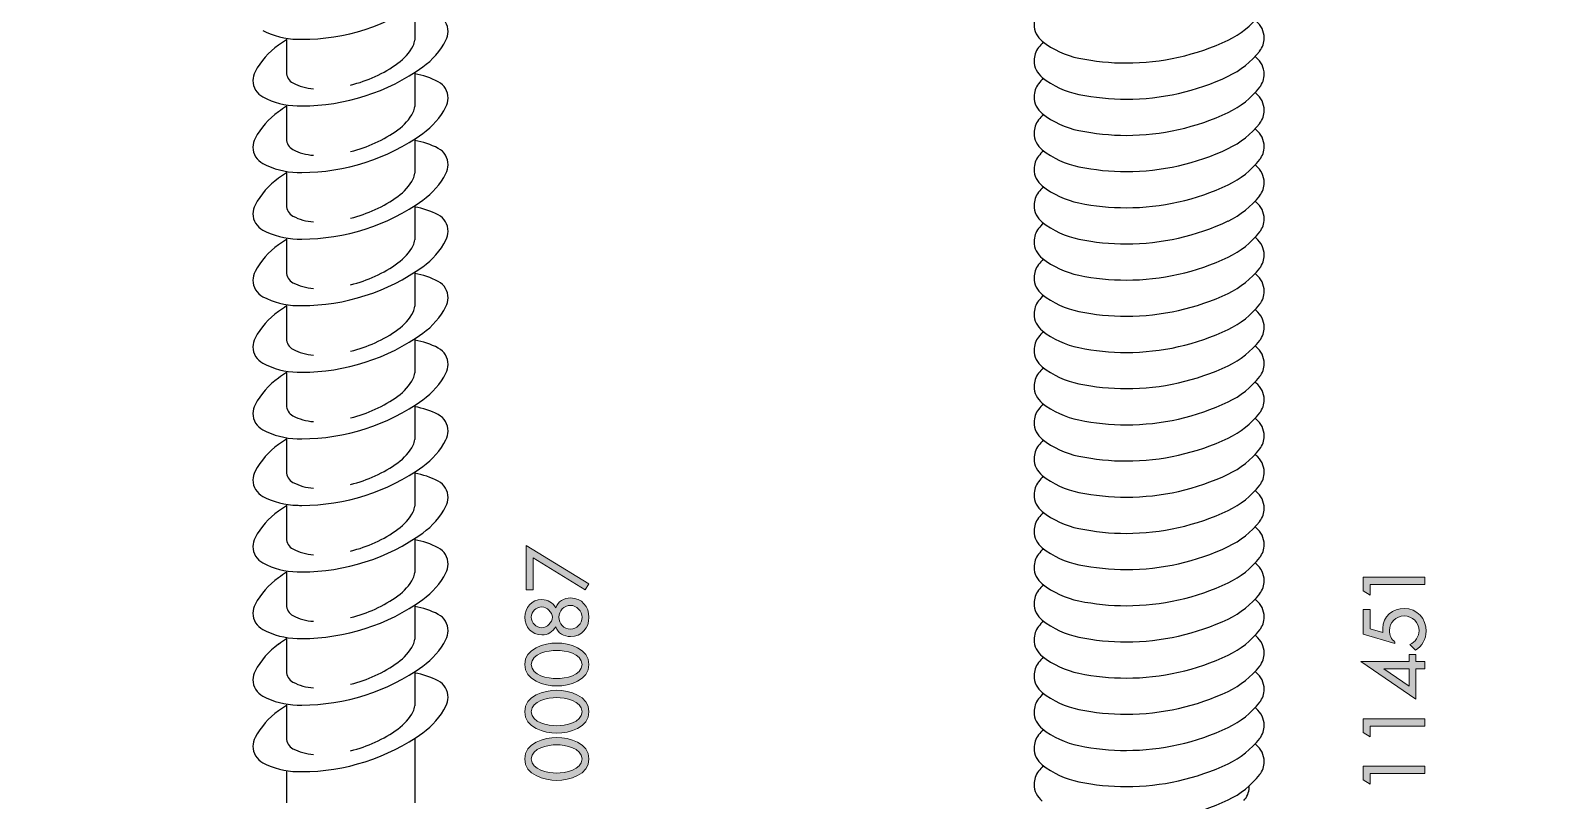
# Model space of a CAD drawing. Header units: inches. Extents: x 35 to 560, y 561 to 1057.
# Drawn here: x 230.48 to 235.73, y 578.82 to 581.48 of the extents above; entities that cross this region are included whole.
import ezdxf

# ---------------------------------------------------------------- set-up
doc = ezdxf.new("R2010")
doc.units = ezdxf.units.IN
doc.header["$MEASUREMENT"] = 0
doc.layers.add('Livello 1', color=7, linetype='Continuous')

msp = doc.modelspace()

# ---------------------------------------------------------------- hatches: boundary and pattern name
at = {"layer": 'Livello 1', "true_color": 0xffffff}
h = msp.add_hatch(color=7, dxfattribs=at)
h.dxf.hatch_style = 2
h.paths.add_polyline_path([(232.2184, 579.5446), (232.1942, 579.5446), (232.1942, 579.6979), (232.4115, 579.5652), (232.3988, 579.5446), (232.2184, 579.6548)])
at = {"layer": 'Livello 1', "true_color": 0x070714}
h = msp.add_hatch(color=178, dxfattribs=at)
h.dxf.hatch_style = 2
h.paths.add_polyline_path([(235.1117, 579.5259), (235.0875, 579.5406), (235.0875, 579.5882), (235.3001, 579.5882), (235.3001, 579.5628), (235.1117, 579.5628)])
at = {"layer": 'Livello 1', "true_color": 0xffffff}
h = msp.add_hatch(color=7, dxfattribs=at)
h.dxf.hatch_style = 2
edge = h.paths.add_edge_path()
edge.add_spline(control_points=[(232.2966, 579.4168), (232.2867, 579.3993), (232.2698, 579.3888), (232.2489, 579.3888), (232.2142, 579.3888), (232.1896, 579.4159), (232.1896, 579.4498), (232.1896, 579.4837), (232.2142, 579.5108), (232.2489, 579.5108), (232.2698, 579.5108), (232.2867, 579.5003), (232.2966, 579.4828), (232.3042, 579.5049), (232.3248, 579.5165), (232.3476, 579.5165), (232.3872, 579.5165), (232.4115, 579.4859), (232.4115, 579.4498), (232.4115, 579.4137), (232.3872, 579.3832), (232.3476, 579.3832), (232.3248, 579.3832), (232.3042, 579.3948), (232.2966, 579.4168)], knot_values=[0, 0, 0, 0, 0.035278, 0.035278, 0.035278, 0.070556, 0.070556, 0.070556, 0.105833, 0.105833, 0.105833, 0.141111, 0.141111, 0.141111, 0.176389, 0.176389, 0.176389, 0.211667, 0.211667, 0.211667, 0.246944, 0.246944, 0.246944, 0.282222, 0.282222, 0.282222, 0.282222], degree=3, periodic=0)
edge.add_line((232.2966, 579.4168), (232.2966, 579.4168))
edge = h.paths.add_edge_path()
edge.add_spline(control_points=[(232.2489, 579.4137), (232.2659, 579.4137), (232.285, 579.4321), (232.285, 579.4498), (232.285, 579.4676), (232.2659, 579.4859), (232.2489, 579.4859), (232.2286, 579.4859), (232.2122, 579.469), (232.2122, 579.4498), (232.2122, 579.4307), (232.2286, 579.4137), (232.2489, 579.4137)], knot_values=[0, 0, 0, 0, 0.035278, 0.035278, 0.035278, 0.070556, 0.070556, 0.070556, 0.105833, 0.105833, 0.105833, 0.141111, 0.141111, 0.141111, 0.141111], degree=3, periodic=0)
edge.add_line((232.2489, 579.4137), (232.2489, 579.4137))
edge = h.paths.add_edge_path()
edge.add_spline(control_points=[(232.3476, 579.4086), (232.3691, 579.4086), (232.3877, 579.4289), (232.3877, 579.4498), (232.3877, 579.4707), (232.3691, 579.491), (232.3476, 579.491), (232.3251, 579.491), (232.3076, 579.4712), (232.3076, 579.4498), (232.3076, 579.4284), (232.3251, 579.4086), (232.3476, 579.4086)], knot_values=[0, 0, 0, 0, 0.035278, 0.035278, 0.035278, 0.070556, 0.070556, 0.070556, 0.105833, 0.105833, 0.105833, 0.141111, 0.141111, 0.141111, 0.141111], degree=3, periodic=0)
edge.add_line((232.3476, 579.4086), (232.3476, 579.4086))
at = {"layer": 'Livello 1', "true_color": 0x070714}
h = msp.add_hatch(color=178, dxfattribs=at)
h.dxf.hatch_style = 2
edge = h.paths.add_edge_path()
edge.add_spline(control_points=[(235.1117, 579.4101), (235.1117, 579.4101), (235.1554, 579.3969), (235.1554, 579.3969), (235.1554, 579.3969), (235.1546, 579.4118), (235.1546, 579.4118), (235.1546, 579.453), (235.1899, 579.4801), (235.229, 579.4801), (235.274, 579.4801), (235.3047, 579.4451), (235.3047, 579.4014), (235.3047, 579.3752), (235.2908, 579.349), (235.2674, 579.3365), (235.2674, 579.3365), (235.2488, 579.3562), (235.2488, 579.3562), (235.2668, 579.3627), (235.2804, 579.3844), (235.2804, 579.4033), (235.2804, 579.4321), (235.2567, 579.4547), (235.2282, 579.4547), (235.2008, 579.4547), (235.1777, 579.4313), (235.1777, 579.4039), (235.1777, 579.3889), (235.1848, 579.3735), (235.1966, 579.3642), (235.1966, 579.3642), (235.1966, 579.3591), (235.1966, 579.3591), (235.1966, 579.3591), (235.0875, 579.3918), (235.0875, 579.3918), (235.0875, 579.3918), (235.0875, 579.477), (235.0875, 579.477), (235.0875, 579.477), (235.1117, 579.477), (235.1117, 579.477), (235.1117, 579.477), (235.1117, 579.4101), (235.1117, 579.4101)], knot_values=[0, 0, 0, 0, 1, 1, 1, 2, 2, 2, 3, 3, 3, 4, 4, 4, 5, 5, 5, 6, 6, 6, 7, 7, 7, 8, 8, 8, 9, 9, 9, 10, 10, 10, 11, 11, 11, 12, 12, 12, 13, 13, 13, 14, 14, 14, 15, 15, 15, 15], degree=3, periodic=0)
at = {"layer": 'Livello 1', "true_color": 0xffffff}
h = msp.add_hatch(color=7, dxfattribs=at)
h.dxf.hatch_style = 2
edge = h.paths.add_edge_path()
edge.add_spline(control_points=[(232.3005, 579.2124), (232.2568, 579.2124), (232.1896, 579.2316), (232.1896, 579.2867), (232.1896, 579.3417), (232.2568, 579.3609), (232.3005, 579.3609), (232.344, 579.3609), (232.4114, 579.3414), (232.4114, 579.2867), (232.4114, 579.2319), (232.344, 579.2124), (232.3005, 579.2124)], knot_values=[0, 0, 0, 0, 0.035278, 0.035278, 0.035278, 0.070556, 0.070556, 0.070556, 0.105833, 0.105833, 0.105833, 0.141111, 0.141111, 0.141111, 0.141111], degree=3, periodic=0)
edge.add_line((232.3005, 579.2124), (232.3005, 579.2124))
edge = h.paths.add_edge_path()
edge.add_spline(control_points=[(232.3003, 579.2379), (232.3296, 579.2379), (232.3877, 579.2486), (232.3877, 579.2867), (232.3877, 579.3248), (232.3296, 579.3355), (232.3003, 579.3355), (232.2709, 579.3355), (232.2122, 579.3248), (232.2122, 579.2867), (232.2122, 579.2486), (232.2709, 579.2379), (232.3003, 579.2379)], knot_values=[0, 0, 0, 0, 0.035278, 0.035278, 0.035278, 0.070556, 0.070556, 0.070556, 0.105833, 0.105833, 0.105833, 0.141111, 0.141111, 0.141111, 0.141111], degree=3, periodic=0)
edge.add_line((232.3003, 579.2379), (232.3003, 579.2379))
at = {"layer": 'Livello 1', "true_color": 0x070714}
h = msp.add_hatch(color=178, dxfattribs=at)
h.dxf.hatch_style = 2
h.paths.add_polyline_path([(235.246, 579.3215), (235.2692, 579.3215), (235.2692, 579.2972), (235.3001, 579.2972), (235.3001, 579.2718), (235.2692, 579.2718), (235.2692, 579.1669), (235.0784, 579.2972), (235.246, 579.2972)])
h.paths.add_polyline_path([(235.1582, 579.2718), (235.1582, 579.2712), (235.246, 579.2114), (235.246, 579.2718)])
at = {"layer": 'Livello 1', "true_color": 0xffffff}
h = msp.add_hatch(color=7, dxfattribs=at)
h.dxf.hatch_style = 2
edge = h.paths.add_edge_path()
edge.add_spline(control_points=[(232.3005, 579.0493), (232.2568, 579.0493), (232.1896, 579.0685), (232.1896, 579.1235), (232.1896, 579.1786), (232.2568, 579.1978), (232.3005, 579.1978), (232.344, 579.1978), (232.4114, 579.1783), (232.4114, 579.1235), (232.4114, 579.0688), (232.344, 579.0493), (232.3005, 579.0493)], knot_values=[0, 0, 0, 0, 0.035278, 0.035278, 0.035278, 0.070556, 0.070556, 0.070556, 0.105833, 0.105833, 0.105833, 0.141111, 0.141111, 0.141111, 0.141111], degree=3, periodic=0)
edge.add_line((232.3005, 579.0493), (232.3005, 579.0493))
edge = h.paths.add_edge_path()
edge.add_spline(control_points=[(232.3003, 579.0748), (232.3296, 579.0748), (232.3877, 579.0855), (232.3877, 579.1235), (232.3877, 579.1616), (232.3296, 579.1724), (232.3003, 579.1724), (232.2709, 579.1724), (232.2122, 579.1616), (232.2122, 579.1235), (232.2122, 579.0855), (232.2709, 579.0748), (232.3003, 579.0748)], knot_values=[0, 0, 0, 0, 0.035278, 0.035278, 0.035278, 0.070556, 0.070556, 0.070556, 0.105833, 0.105833, 0.105833, 0.141111, 0.141111, 0.141111, 0.141111], degree=3, periodic=0)
edge.add_line((232.3003, 579.0748), (232.3003, 579.0748))
at = {"layer": 'Livello 1', "true_color": 0x070714}
h = msp.add_hatch(color=178, dxfattribs=at)
h.dxf.hatch_style = 2
h.paths.add_polyline_path([(235.1117, 579.0365), (235.0875, 579.0512), (235.0875, 579.0989), (235.3001, 579.0989), (235.3001, 579.0734), (235.1117, 579.0734)])
at = {"layer": 'Livello 1', "true_color": 0xffffff}
h = msp.add_hatch(color=7, dxfattribs=at)
h.dxf.hatch_style = 2
edge = h.paths.add_edge_path()
edge.add_spline(control_points=[(232.3005, 578.8862), (232.2568, 578.8862), (232.1896, 578.9054), (232.1896, 578.9604), (232.1896, 579.0155), (232.2568, 579.0347), (232.3005, 579.0347), (232.344, 579.0347), (232.4114, 579.0153), (232.4114, 578.9604), (232.4114, 578.9057), (232.344, 578.8862), (232.3005, 578.8862)], knot_values=[0, 0, 0, 0, 0.035278, 0.035278, 0.035278, 0.070556, 0.070556, 0.070556, 0.105833, 0.105833, 0.105833, 0.141111, 0.141111, 0.141111, 0.141111], degree=3, periodic=0)
edge.add_line((232.3005, 578.8862), (232.3005, 578.8862))
edge = h.paths.add_edge_path()
edge.add_spline(control_points=[(232.3003, 578.9116), (232.3296, 578.9116), (232.3877, 578.9224), (232.3877, 578.9604), (232.3877, 578.9986), (232.3296, 579.0093), (232.3003, 579.0093), (232.2709, 579.0093), (232.2122, 578.9986), (232.2122, 578.9604), (232.2122, 578.9224), (232.2709, 578.9116), (232.3003, 578.9116)], knot_values=[0, 0, 0, 0, 0.035278, 0.035278, 0.035278, 0.070556, 0.070556, 0.070556, 0.105833, 0.105833, 0.105833, 0.141111, 0.141111, 0.141111, 0.141111], degree=3, periodic=0)
edge.add_line((232.3003, 578.9116), (232.3003, 578.9116))
at = {"layer": 'Livello 1', "true_color": 0x070714}
h = msp.add_hatch(color=178, dxfattribs=at)
h.dxf.hatch_style = 2
h.paths.add_polyline_path([(235.1117, 578.8734), (235.0875, 578.8881), (235.0875, 578.9358), (235.3001, 578.9358), (235.3001, 578.9103), (235.1117, 578.9103)])

# ---------------------------------------------------------------- linework, layer by layer
at = {"layer": 'Livello 1', "color": 7, "lineweight": 25, "true_color": 0xffffff}
for points in [[(231.8093, 581.562), (231.8093, 581.4441)], [(231.3661, 581.45), (231.3661, 581.3331)], [(231.8093, 581.3319), (231.8093, 581.2141)], [(231.3661, 581.2201), (231.3661, 581.1031)], [(231.8093, 581.102), (231.8093, 580.9841)], [(231.3661, 580.9901), (231.3661, 580.8731)], [(231.8093, 580.8719), (231.8093, 580.754)], [(231.3661, 580.7601), (231.3661, 580.6431)], [(231.8093, 580.6419), (231.8093, 580.5241)], [(231.3661, 580.5301), (231.3661, 580.4131)], [(231.8093, 580.4119), (231.8093, 580.2941)], [(231.3661, 580.3001), (231.3661, 580.1831)], [(231.8093, 580.182), (231.8093, 580.0641)], [(231.3661, 580.07), (231.3661, 579.9531)], [(231.8093, 579.952), (231.8093, 579.8341)], [(231.3661, 579.84), (231.3661, 579.7231)], [(231.8093, 579.722), (231.8093, 579.6041)], [(231.3661, 579.6101), (231.3661, 579.4931)], [(231.8093, 579.4919), (231.8093, 579.3741)], [(231.3661, 579.38), (231.3661, 579.2631)], [(231.8093, 579.2619), (231.8093, 579.1441)], [(231.3661, 579.1501), (231.3661, 579.0331)], [(231.8093, 579.0319), (231.8093, 578.8086)], [(231.3661, 578.92), (231.3661, 578.8086)]]:
    msp.add_lwpolyline(points, dxfattribs=at)
at = {"layer": 'Livello 1', "color": 178, "lineweight": 25, "true_color": 0x070714}
for points in [[(234.7169, 581.2591), (234.7132, 581.262)], [(234.7169, 581.1341), (234.7132, 581.137)], [(234.7169, 581.0091), (234.7132, 581.0121)], [(234.7169, 580.7591), (234.7132, 580.762)], [(234.7169, 580.6341), (234.7132, 580.637)], [(234.7169, 580.5091), (234.7132, 580.512)], [(234.7169, 580.3841), (234.7132, 580.387)], [(234.7169, 580.0091), (234.7132, 580.012)], [(234.7169, 579.8841), (234.7132, 579.887)], [(234.7169, 579.7592), (234.7132, 579.7621)], [(234.7169, 579.6341), (234.7132, 579.6371)], [(234.7169, 579.3842), (234.7132, 579.387)], [(234.7169, 579.2592), (234.7132, 579.262)], [(234.7169, 579.1342), (234.7132, 579.1371)], [(234.7169, 579.0091), (234.7132, 579.012)]]:
    msp.add_lwpolyline(points, dxfattribs=at)
at = {"layer": 'Livello 1', "lineweight": 0}
for points in [[(232.2184, 579.5446), (232.1942, 579.5446), (232.1942, 579.6979), (232.4115, 579.5652), (232.3988, 579.5446), (232.2184, 579.6548), (232.2184, 579.5446)], [(235.1117, 579.5259), (235.0875, 579.5406), (235.0875, 579.5882), (235.3001, 579.5882), (235.3001, 579.5628), (235.1117, 579.5628), (235.1117, 579.5259)], [(235.246, 579.3215), (235.2692, 579.3215), (235.2692, 579.2972), (235.3001, 579.2972), (235.3001, 579.2718), (235.2692, 579.2718), (235.2692, 579.1669), (235.0784, 579.2972), (235.246, 579.2972), (235.246, 579.3215)], [(235.1582, 579.2718), (235.1582, 579.2712), (235.246, 579.2114), (235.246, 579.2718), (235.1582, 579.2718)], [(235.1117, 579.0365), (235.0875, 579.0512), (235.0875, 579.0989), (235.3001, 579.0989), (235.3001, 579.0734), (235.1117, 579.0734), (235.1117, 579.0365)], [(235.1117, 578.8734), (235.0875, 578.8881), (235.0875, 578.9358), (235.3001, 578.9358), (235.3001, 578.9103), (235.1117, 578.9103), (235.1117, 578.8734)]]:
    msp.add_lwpolyline(points, dxfattribs=at)
at = {"layer": 'Livello 1', "lineweight": 35}
msp.add_open_spline([(239.2814, 576.304), (239.2814, 576.304), (239.5498, 576.4964), (239.5498, 576.4964), (239.5498, 576.4964), (239.2493, 576.7194), (239.2493, 576.7194), (239.2493, 576.7194), (239.5498, 576.9446), (239.5498, 576.9446), (239.5498, 576.9446), (239.5526, 578.9563), (239.5556, 581.2612), (239.557, 582.4762), (239.3944, 583.7162), (239.3956, 584.8424), (239.3958, 584.9835), (239.5602, 585.1784), (239.5603, 585.3137), (239.5618, 586.649), (239.5627, 587.7993), (239.5622, 588.0408), (239.5619, 588.2149), (239.3045, 588.2179), (239.3036, 588.268), (239.3007, 588.4168), (239.5498, 588.5118), (239.5498, 588.5118), (239.5498, 588.5118), (239.5498, 588.6085), (239.5498, 588.6085), (239.535, 588.6564), (238.984, 588.7678), (238.7875, 588.7028), (238.6766, 588.6662), (236.1231, 588.6432), (233.7996, 588.6302), (232.0053, 588.6201), (230.3482, 588.6159), (230.0592, 588.6159), (229.3957, 588.6159), (227.3059, 588.6376), (226.9128, 588.5726), (226.5195, 588.5077), (222.3349, 588.7091), (222.3349, 588.7091), (221.6941, 588.8114), (221.4454, 588.8001), (221.298, 588.8488), (221.298, 588.8488), (221.323, 588.5974), (221.323, 588.5974), (221.323, 588.5974), (221.5023, 588.3882), (221.5023, 588.3882), (221.5023, 588.3882), (221.323, 588.2067), (221.323, 588.2067), (221.323, 588.2067), (221.1801, 584.6351), (221.5226, 583.3157), (221.5786, 583.1), (221.3314, 582.8011), (221.3317, 582.5806), (221.3346, 579.7675), (221.3346, 576.9368), (221.323, 576.9722), (221.3214, 576.9769), (221.4397, 576.8642), (221.6174, 576.7557), (221.6729, 576.7219), (221.3661, 576.488), (221.364, 576.3684), (221.364, 576.3684), (221.6175, 576.1353), (222.2317, 576.2975), (222.2317, 576.2975), (224.6062, 576.3065), (224.6062, 576.3065), (224.6062, 576.3065), (225.2343, 576.4172), (225.2343, 576.4172), (225.2343, 576.4172), (232.5435, 576.3366), (232.5435, 576.3366), (232.5435, 576.3366), (238.8817, 576.3606), (238.8817, 576.3606), (238.8817, 576.3606), (238.9274, 576.0934), (239.2814, 576.304)], degree=3, knots=[0, 0, 0, 0, 1, 1, 1, 2, 2, 2, 3, 3, 3, 4, 4, 4, 5, 5, 5, 6, 6, 6, 7, 7, 7, 8, 8, 8, 9, 9, 9, 10, 10, 10, 11, 11, 11, 12, 12, 12, 13, 13, 13, 14, 14, 14, 15, 15, 15, 16, 16, 16, 17, 17, 17, 18, 18, 18, 19, 19, 19, 20, 20, 20, 21, 21, 21, 22, 22, 22, 23, 23, 23, 24, 24, 24, 25, 25, 25, 26, 26, 26, 27, 27, 27, 28, 28, 28, 29, 29, 29, 30, 30, 30, 30], dxfattribs=at)
at = {"layer": 'Livello 1', "color": 7, "lineweight": 25, "true_color": 0xffffff}
for points in [[(231.4031, 581.4467), (231.4083, 581.4465), (231.4135, 581.4465), (231.4188, 581.4465), (231.5688, 581.4465), (231.7151, 581.4935), (231.8371, 581.5809)], [(231.9175, 581.4431), (231.9224, 581.4524), (231.9249, 581.4627), (231.9249, 581.4731), (231.9249, 581.4969), (231.9117, 581.5187), (231.8907, 581.5299)], [(231.2579, 581.3342), (231.253, 581.3248), (231.2504, 581.3146), (231.2504, 581.3042), (231.2504, 581.2804), (231.2636, 581.2584), (231.2847, 581.2474)], [(231.4031, 581.2167), (231.4083, 581.2165), (231.4135, 581.2165), (231.4188, 581.2165), (231.5688, 581.2165), (231.7151, 581.2635), (231.8371, 581.3509)], [(231.9175, 581.2131), (231.9224, 581.2223), (231.9249, 581.2326), (231.9249, 581.2431), (231.9249, 581.2668), (231.9117, 581.2887), (231.8907, 581.2999)], [(231.2579, 581.1041), (231.253, 581.0949), (231.2504, 581.0846), (231.2504, 581.0741), (231.2504, 581.0503), (231.2636, 581.0284), (231.2847, 581.0173)], [(231.4031, 580.9867), (231.4083, 580.9866), (231.4135, 580.9865), (231.4188, 580.9865), (231.5688, 580.9865), (231.7151, 581.0335), (231.8371, 581.1209)], [(231.9175, 580.9831), (231.9224, 580.9924), (231.9249, 581.0026), (231.9249, 581.013), (231.9249, 581.0369), (231.9117, 581.0587), (231.8907, 581.0699)], [(231.2579, 580.8741), (231.253, 580.8649), (231.2504, 580.8546), (231.2504, 580.8441), (231.2504, 580.8204), (231.2636, 580.7984), (231.2847, 580.7873)], [(231.4031, 580.7566), (231.4083, 580.7565), (231.4135, 580.7565), (231.4188, 580.7565), (231.5688, 580.7565), (231.7151, 580.8035), (231.8371, 580.8909)], [(231.9175, 580.7531), (231.9224, 580.7624), (231.9249, 580.7727), (231.9249, 580.7831), (231.9249, 580.8069), (231.9117, 580.8287), (231.8907, 580.8398)], [(231.4031, 580.5266), (231.4083, 580.5265), (231.4135, 580.5265), (231.4188, 580.5265), (231.5688, 580.5265), (231.7151, 580.5735), (231.8371, 580.6609)], [(231.2579, 580.644), (231.253, 580.6349), (231.2504, 580.6246), (231.2504, 580.6141), (231.2504, 580.5904), (231.2636, 580.5684), (231.2847, 580.5573)], [(231.9175, 580.5231), (231.9224, 580.5323), (231.9249, 580.5426), (231.9249, 580.5531), (231.9249, 580.5768), (231.9117, 580.5987), (231.8907, 580.6099)], [(231.2579, 580.4141), (231.253, 580.4049), (231.2504, 580.3946), (231.2504, 580.3841), (231.2504, 580.3603), (231.2636, 580.3385), (231.2847, 580.3274)], [(231.4031, 580.2966), (231.4083, 580.2965), (231.4135, 580.2965), (231.4188, 580.2965), (231.5688, 580.2965), (231.7151, 580.3435), (231.8371, 580.4309)], [(231.9175, 580.2931), (231.9224, 580.3023), (231.9249, 580.3126), (231.9249, 580.323), (231.9249, 580.3469), (231.9117, 580.3688), (231.8907, 580.3798)], [(231.2579, 580.1841), (231.253, 580.1749), (231.2504, 580.1646), (231.2504, 580.1541), (231.2504, 580.1303), (231.2636, 580.1084), (231.2847, 580.0974)], [(231.4031, 580.0666), (231.4083, 580.0666), (231.4135, 580.0664), (231.4188, 580.0664), (231.5688, 580.0664), (231.7151, 580.1135), (231.8371, 580.2009)], [(231.9175, 580.0631), (231.9224, 580.0723), (231.9249, 580.0826), (231.9249, 580.0931), (231.9249, 580.1168), (231.9117, 580.1387), (231.8907, 580.1498)], [(231.4031, 579.8366), (231.4083, 579.8365), (231.4135, 579.8365), (231.4188, 579.8365), (231.5688, 579.8365), (231.7151, 579.8835), (231.8371, 579.9708)], [(231.2579, 579.9541), (231.253, 579.9449), (231.2504, 579.9345), (231.2504, 579.9241), (231.2504, 579.9003), (231.2636, 579.8784), (231.2847, 579.8673)], [(231.9175, 579.8331), (231.9224, 579.8423), (231.9249, 579.8526), (231.9249, 579.8631), (231.9249, 579.8869), (231.9117, 579.9087), (231.8907, 579.9199)], [(231.2579, 579.7241), (231.253, 579.7148), (231.2504, 579.7045), (231.2504, 579.6942), (231.2504, 579.6703), (231.2636, 579.6484), (231.2847, 579.6374)], [(231.4031, 579.6066), (231.4083, 579.6065), (231.4135, 579.6065), (231.4188, 579.6065), (231.5688, 579.6065), (231.7151, 579.6535), (231.8371, 579.7408)], [(231.9175, 579.6031), (231.9224, 579.6124), (231.9249, 579.6226), (231.9249, 579.633), (231.9249, 579.6568), (231.9117, 579.6787), (231.8907, 579.6899)], [(231.4031, 579.3767), (231.4083, 579.3766), (231.4135, 579.3764), (231.4188, 579.3764), (231.5688, 579.3764), (231.7151, 579.4235), (231.8371, 579.5109)], [(231.2579, 579.4942), (231.253, 579.4849), (231.2504, 579.4746), (231.2504, 579.4641), (231.2504, 579.4403), (231.2636, 579.4185), (231.2847, 579.4073)], [(231.9175, 579.3731), (231.9224, 579.3823), (231.9249, 579.3926), (231.9249, 579.4031), (231.9249, 579.4269), (231.9117, 579.4487), (231.8907, 579.4599)], [(231.2579, 579.2641), (231.253, 579.2549), (231.2504, 579.2446), (231.2504, 579.2342), (231.2504, 579.2103), (231.2636, 579.1885), (231.2847, 579.1773)], [(231.4031, 579.1467), (231.4083, 579.1465), (231.4135, 579.1465), (231.4188, 579.1465), (231.5688, 579.1465), (231.7151, 579.1935), (231.8371, 579.2809)], [(231.9175, 579.1431), (231.9224, 579.1524), (231.9249, 579.1627), (231.9249, 579.1731), (231.9249, 579.1969), (231.9117, 579.2187), (231.8907, 579.2299)], [(231.2579, 579.0342), (231.253, 579.0249), (231.2504, 579.0146), (231.2504, 579.0042), (231.2504, 578.9803), (231.2636, 578.9585), (231.2847, 578.9473)], [(231.4031, 578.9166), (231.4083, 578.9166), (231.4135, 578.9165), (231.4188, 578.9165), (231.5688, 578.9165), (231.7151, 578.9635), (231.8371, 579.0509)]]:
    msp.add_open_spline(points, degree=3, knots=[0, 0, 0, 0, 1, 1, 1, 2, 2, 2, 2], dxfattribs=at)
at = {"layer": 'Livello 1', "color": 178, "lineweight": 25, "true_color": 0x070714}
for points in [[(233.9653, 581.5431), (233.9552, 581.5302), (233.9498, 581.5142), (233.9498, 581.4978), (233.9498, 581.4752), (233.9602, 581.454), (233.9779, 581.4401)], [(234.7293, 581.4061), (234.7395, 581.4189), (234.745, 581.4349), (234.745, 581.4513), (234.745, 581.4739), (234.7346, 581.4952), (234.7168, 581.5091)], [(234.1048, 581.3813), (234.1587, 581.3703), (234.2137, 581.3648), (234.2688, 581.3648), (234.3903, 581.3648), (234.5103, 581.3917), (234.6201, 581.4438)], [(233.9653, 581.4181), (233.9552, 581.4051), (233.9498, 581.3892), (233.9498, 581.3728), (233.9498, 581.3502), (233.9602, 581.3289), (233.9779, 581.315)], [(234.7293, 581.2811), (234.7395, 581.294), (234.745, 581.31), (234.745, 581.3264), (234.745, 581.3489), (234.7346, 581.3701), (234.7168, 581.3841)], [(233.9653, 581.2931), (233.9552, 581.2802), (233.9498, 581.2642), (233.9498, 581.2478), (233.9498, 581.2252), (233.9602, 581.2039), (233.9779, 581.19)], [(234.1048, 581.2564), (234.1587, 581.2454), (234.2137, 581.2398), (234.2688, 581.2398), (234.3903, 581.2398), (234.5103, 581.2667), (234.6201, 581.3188)], [(234.7293, 581.1561), (234.7395, 581.169), (234.745, 581.1849), (234.745, 581.2014), (234.745, 581.2239), (234.7346, 581.2452), (234.7168, 581.2591)], [(234.1048, 581.1314), (234.1587, 581.1203), (234.2137, 581.1148), (234.2688, 581.1148), (234.3903, 581.1148), (234.5103, 581.1418), (234.6201, 581.1938)], [(233.9653, 581.168), (233.9552, 581.1552), (233.9498, 581.1392), (233.9498, 581.1228), (233.9498, 581.1002), (233.9602, 581.079), (233.9779, 581.065)], [(234.7293, 581.0311), (234.7395, 581.044), (234.745, 581.0599), (234.745, 581.0763), (234.745, 581.0989), (234.7346, 581.1202), (234.7168, 581.1341)], [(233.9653, 581.043), (233.9552, 581.0302), (233.9498, 581.0143), (233.9498, 580.9978), (233.9498, 580.9752), (233.9602, 580.954), (233.9779, 580.9401)], [(234.1048, 581.0064), (234.1587, 580.9953), (234.2137, 580.9897), (234.2688, 580.9897), (234.3903, 580.9897), (234.5103, 581.0168), (234.6201, 581.0688)], [(234.7293, 580.9061), (234.7395, 580.919), (234.745, 580.9349), (234.745, 580.9514), (234.745, 580.974), (234.7346, 580.9952), (234.7168, 581.0091)], [(233.9653, 580.9181), (233.9552, 580.9051), (233.9498, 580.8892), (233.9498, 580.8728), (233.9498, 580.8503), (233.9602, 580.829), (233.9779, 580.815)], [(234.1048, 580.8814), (234.1587, 580.8703), (234.2137, 580.8648), (234.2688, 580.8648), (234.3903, 580.8648), (234.5103, 580.8918), (234.6201, 580.9438)], [(234.7293, 580.7811), (234.7395, 580.794), (234.745, 580.8099), (234.745, 580.8263), (234.745, 580.8489), (234.7346, 580.8701), (234.7168, 580.8841)], [(234.1048, 580.7564), (234.1587, 580.7453), (234.2137, 580.7398), (234.2688, 580.7398), (234.3903, 580.7398), (234.5103, 580.7667), (234.6201, 580.8189)], [(233.9653, 580.7931), (233.9552, 580.7801), (233.9498, 580.7642), (233.9498, 580.7478), (233.9498, 580.7252), (233.9602, 580.7039), (233.9779, 580.6899)], [(234.7293, 580.6561), (234.7395, 580.669), (234.745, 580.685), (234.745, 580.7014), (234.745, 580.7239), (234.7346, 580.7451), (234.7168, 580.7591)], [(233.9653, 580.6681), (233.9552, 580.6551), (233.9498, 580.6392), (233.9498, 580.6228), (233.9498, 580.6002), (233.9602, 580.5789), (233.9779, 580.565)], [(234.1048, 580.6314), (234.1587, 580.6204), (234.2137, 580.6148), (234.2688, 580.6148), (234.3903, 580.6148), (234.5103, 580.6418), (234.6201, 580.6938)], [(234.7293, 580.5311), (234.7395, 580.544), (234.745, 580.56), (234.745, 580.5764), (234.745, 580.5989), (234.7346, 580.6202), (234.7168, 580.6341)], [(234.1048, 580.5063), (234.1587, 580.4953), (234.2137, 580.4897), (234.2688, 580.4897), (234.3903, 580.4897), (234.5103, 580.5168), (234.6201, 580.5688)], [(233.9653, 580.543), (233.9552, 580.5302), (233.9498, 580.5143), (233.9498, 580.4978), (233.9498, 580.4752), (233.9602, 580.4539), (233.9779, 580.44)], [(234.7293, 580.4061), (234.7395, 580.419), (234.745, 580.4349), (234.745, 580.4514), (234.745, 580.4739), (234.7346, 580.4952), (234.7168, 580.5091)], [(234.1048, 580.3814), (234.1587, 580.3704), (234.2137, 580.3647), (234.2688, 580.3647), (234.3903, 580.3647), (234.5103, 580.3918), (234.6201, 580.4439)], [(233.9653, 580.418), (233.9552, 580.4052), (233.9498, 580.3892), (233.9498, 580.3728), (233.9498, 580.3502), (233.9602, 580.329), (233.9779, 580.3151)], [(234.7293, 580.2811), (234.7395, 580.294), (234.745, 580.3099), (234.745, 580.3263), (234.745, 580.349), (234.7346, 580.3702), (234.7168, 580.3841)], [(233.9653, 580.2931), (233.9552, 580.2801), (233.9498, 580.2642), (233.9498, 580.2478), (233.9498, 580.2252), (233.9602, 580.204), (233.9779, 580.19)], [(234.1048, 580.2563), (234.1587, 580.2453), (234.2137, 580.2398), (234.2688, 580.2398), (234.3903, 580.2398), (234.5103, 580.2668), (234.6201, 580.3188)], [(234.7293, 580.1561), (234.7395, 580.169), (234.745, 580.1849), (234.745, 580.2013), (234.745, 580.2239), (234.7346, 580.2452), (234.7168, 580.2591)], [(234.1048, 580.1314), (234.1587, 580.1203), (234.2137, 580.1148), (234.2688, 580.1148), (234.3903, 580.1148), (234.5103, 580.1418), (234.6201, 580.1938)], [(233.9653, 580.1681), (233.9552, 580.1551), (233.9498, 580.1392), (233.9498, 580.1228), (233.9498, 580.1002), (233.9602, 580.0789), (233.9779, 580.065)], [(234.7293, 580.0311), (234.7395, 580.044), (234.745, 580.0599), (234.745, 580.0764), (234.745, 580.0989), (234.7346, 580.1201), (234.7168, 580.1341)], [(233.9653, 580.0431), (233.9552, 580.0301), (233.9498, 580.0142), (233.9498, 579.9978), (233.9498, 579.9752), (233.9602, 579.9539), (233.9779, 579.94)], [(234.1048, 580.0063), (234.1587, 579.9953), (234.2137, 579.9898), (234.2688, 579.9898), (234.3903, 579.9898), (234.5103, 580.0168), (234.6201, 580.0688)], [(234.7293, 579.9061), (234.7395, 579.919), (234.745, 579.9349), (234.745, 579.9514), (234.745, 579.9739), (234.7346, 579.9952), (234.7168, 580.0091)], [(233.9653, 579.9181), (233.9552, 579.9052), (233.9498, 579.8893), (233.9498, 579.8728), (233.9498, 579.8502), (233.9602, 579.8289), (233.9779, 579.815)], [(234.1048, 579.8813), (234.1587, 579.8703), (234.2137, 579.8648), (234.2688, 579.8648), (234.3903, 579.8648), (234.5103, 579.8918), (234.6201, 579.9438)], [(234.7293, 579.7811), (234.7395, 579.794), (234.745, 579.8099), (234.745, 579.8264), (234.745, 579.8489), (234.7346, 579.8702), (234.7168, 579.8841)], [(234.1048, 579.7564), (234.1587, 579.7454), (234.2137, 579.7397), (234.2688, 579.7397), (234.3903, 579.7397), (234.5103, 579.7668), (234.6201, 579.8189)], [(233.9653, 579.793), (233.9552, 579.7802), (233.9498, 579.7642), (233.9498, 579.7478), (233.9498, 579.7252), (233.9602, 579.704), (233.9779, 579.69)], [(234.7293, 579.6561), (234.7395, 579.6689), (234.745, 579.6849), (234.745, 579.7013), (234.745, 579.7239), (234.7346, 579.7452), (234.7168, 579.7591)], [(233.9653, 579.6681), (233.9552, 579.6551), (233.9498, 579.6392), (233.9498, 579.6228), (233.9498, 579.6002), (233.9602, 579.579), (233.9779, 579.565)], [(234.1048, 579.6314), (234.1587, 579.6203), (234.2137, 579.6148), (234.2688, 579.6148), (234.3903, 579.6148), (234.5103, 579.6418), (234.6201, 579.6939)], [(234.7293, 579.5311), (234.7395, 579.544), (234.745, 579.5599), (234.745, 579.5763), (234.745, 579.5989), (234.7346, 579.6202), (234.7168, 579.6341)], [(234.1048, 579.5064), (234.1587, 579.4953), (234.2137, 579.4898), (234.2688, 579.4898), (234.3903, 579.4898), (234.5103, 579.5168), (234.6201, 579.5688)], [(233.9653, 579.543), (233.9552, 579.5302), (233.9498, 579.5142), (233.9498, 579.4978), (233.9498, 579.4752), (233.9602, 579.454), (233.9779, 579.4401)], [(234.7293, 579.4061), (234.7395, 579.419), (234.745, 579.435), (234.745, 579.4514), (234.745, 579.4739), (234.7346, 579.4951), (234.7168, 579.5091)], [(234.1048, 579.3813), (234.1587, 579.3703), (234.2137, 579.3648), (234.2688, 579.3648), (234.3903, 579.3648), (234.5103, 579.3918), (234.6201, 579.4438)], [(233.9653, 579.4181), (233.9552, 579.4051), (233.9498, 579.3892), (233.9498, 579.3728), (233.9498, 579.3502), (233.9602, 579.3289), (233.9779, 579.3151)], [(234.7293, 579.2811), (234.7395, 579.294), (234.745, 579.3099), (234.745, 579.3264), (234.745, 579.349), (234.7346, 579.3702), (234.7168, 579.3842)], [(233.9653, 579.2931), (233.9552, 579.2802), (233.9498, 579.2643), (233.9498, 579.2478), (233.9498, 579.2252), (233.9602, 579.2039), (233.9779, 579.19)], [(234.1048, 579.2563), (234.1587, 579.2454), (234.2137, 579.2398), (234.2688, 579.2398), (234.3903, 579.2398), (234.5103, 579.2668), (234.6201, 579.3188)], [(234.7293, 579.1561), (234.7395, 579.169), (234.745, 579.185), (234.745, 579.2014), (234.745, 579.224), (234.7346, 579.2452), (234.7168, 579.2592)], [(234.1048, 579.1314), (234.1587, 579.1204), (234.2137, 579.1148), (234.2688, 579.1148), (234.3903, 579.1148), (234.5103, 579.1418), (234.6201, 579.1939)], [(233.9653, 579.168), (233.9552, 579.1552), (233.9498, 579.1392), (233.9498, 579.1227), (233.9498, 579.1002), (233.9602, 579.079), (233.9779, 579.065)], [(234.7293, 579.0311), (234.7395, 579.044), (234.745, 579.0599), (234.745, 579.0764), (234.745, 579.099), (234.7346, 579.1202), (234.7168, 579.1341)], [(233.9653, 579.0431), (233.9552, 579.0301), (233.9498, 579.0142), (233.9498, 578.9978), (233.9498, 578.9752), (233.9602, 578.954), (233.9779, 578.94)], [(234.1048, 579.0064), (234.1587, 578.9954), (234.2137, 578.9898), (234.2688, 578.9898), (234.3903, 578.9898), (234.5103, 579.0168), (234.6201, 579.0689)], [(234.7293, 578.9061), (234.7395, 578.919), (234.745, 578.9349), (234.745, 578.9513), (234.745, 578.974), (234.7346, 578.9952), (234.7168, 579.0091)], [(233.9653, 578.9181), (233.9552, 578.9051), (233.9498, 578.8892), (233.9498, 578.8728), (233.9498, 578.8502), (233.9602, 578.829), (233.9779, 578.815)], [(234.1048, 578.8814), (234.1587, 578.8704), (234.2137, 578.8648), (234.2688, 578.8648), (234.3903, 578.8648), (234.5103, 578.8918), (234.6201, 578.9438)], [(234.6743, 578.8164), (234.6861, 578.8284), (234.6928, 578.8445), (234.6928, 578.8613), (234.6928, 578.8632), (234.6927, 578.865), (234.6927, 578.8668)], [(234.1048, 578.7563), (234.1587, 578.7453), (234.2137, 578.7398), (234.2688, 578.7398), (234.3903, 578.7398), (234.5103, 578.7669), (234.6201, 578.8188)]]:
    msp.add_open_spline(points, degree=3, knots=[0, 0, 0, 0, 1, 1, 1, 2, 2, 2, 2], dxfattribs=at)
for points in [[(234.6201, 581.4438), (234.6628, 581.464), (234.7002, 581.4939), (234.7294, 581.5311)], [(233.9816, 581.4371), (233.976, 581.431), (233.9706, 581.4247), (233.9653, 581.4181)], [(233.9778, 581.4401), (234.0151, 581.4109), (234.0585, 581.3908), (234.1049, 581.3813)], [(234.6201, 581.3188), (234.6628, 581.339), (234.7002, 581.3689), (234.7294, 581.4061)], [(234.7169, 581.3841), (234.7156, 581.3851), (234.7145, 581.3861), (234.7132, 581.387)], [(233.9816, 581.3121), (233.976, 581.306), (233.9706, 581.2996), (233.9653, 581.2931)], [(233.9778, 581.315), (234.0151, 581.2859), (234.0585, 581.2658), (234.1049, 581.2564)], [(234.6201, 581.1938), (234.6628, 581.214), (234.7002, 581.2439), (234.7294, 581.2811)], [(233.9816, 581.1871), (233.976, 581.1809), (233.9706, 581.1746), (233.9653, 581.168)], [(233.9778, 581.19), (234.0151, 581.1608), (234.0585, 581.1408), (234.1049, 581.1313)], [(234.6201, 581.0688), (234.6628, 581.089), (234.7002, 581.1189), (234.7294, 581.1561)], [(233.9816, 581.0621), (233.976, 581.056), (233.9706, 581.0497), (233.9653, 581.043)], [(233.9778, 581.065), (234.0151, 581.0359), (234.0585, 581.0158), (234.1049, 581.0064)], [(234.6201, 580.9437), (234.6628, 580.964), (234.7002, 580.9939), (234.7294, 581.0311)], [(233.9816, 580.9372), (233.976, 580.9311), (233.9706, 580.9247), (233.9653, 580.9181)], [(233.9778, 580.9401), (234.0151, 580.9109), (234.0585, 580.8908), (234.1049, 580.8813)], [(234.6201, 580.8188), (234.6628, 580.839), (234.7002, 580.8689), (234.7294, 580.9061)], [(234.7169, 580.8841), (234.7156, 580.885), (234.7145, 580.8861), (234.7132, 580.8871)], [(233.9816, 580.8121), (233.976, 580.8059), (233.9706, 580.7996), (233.9653, 580.7931)], [(233.9778, 580.815), (234.0151, 580.7859), (234.0585, 580.7658), (234.1049, 580.7564)], [(234.6201, 580.6938), (234.6628, 580.714), (234.7002, 580.7439), (234.7294, 580.7811)], [(233.9816, 580.6871), (233.976, 580.6809), (233.9706, 580.6746), (233.9653, 580.6681)], [(233.9778, 580.6901), (234.0151, 580.6609), (234.0585, 580.6408), (234.1049, 580.6314)], [(234.6201, 580.5688), (234.6628, 580.589), (234.7002, 580.6189), (234.7294, 580.6562)], [(233.9816, 580.5621), (233.976, 580.556), (233.9706, 580.5497), (233.9653, 580.543)], [(233.9778, 580.565), (234.0151, 580.5359), (234.0585, 580.5158), (234.1049, 580.5064)], [(234.6201, 580.4438), (234.6628, 580.464), (234.7002, 580.4939), (234.7294, 580.5311)], [(233.9778, 580.44), (234.0151, 580.4109), (234.0585, 580.3908), (234.1049, 580.3814)], [(233.9816, 580.4372), (233.976, 580.431), (233.9706, 580.4247), (233.9653, 580.418)], [(234.6201, 580.3189), (234.6628, 580.339), (234.7002, 580.3689), (234.7294, 580.4061)], [(233.9816, 580.3121), (233.976, 580.3059), (233.9706, 580.2996), (233.9653, 580.2931)], [(233.9778, 580.3151), (234.0151, 580.2859), (234.0585, 580.2658), (234.1049, 580.2563)], [(234.6201, 580.1938), (234.6628, 580.214), (234.7002, 580.244), (234.7294, 580.2811)], [(234.7169, 580.2591), (234.7156, 580.2601), (234.7145, 580.2611), (234.7132, 580.262)], [(233.9816, 580.1871), (233.976, 580.181), (233.9706, 580.1747), (233.9653, 580.168)], [(233.9778, 580.19), (234.0151, 580.1609), (234.0585, 580.1408), (234.1049, 580.1314)], [(234.6201, 580.0688), (234.6628, 580.089), (234.7002, 580.119), (234.7294, 580.1561)], [(234.7169, 580.1341), (234.7156, 580.135), (234.7145, 580.1361), (234.7132, 580.137)], [(233.9816, 580.0621), (233.976, 580.0559), (233.9706, 580.0496), (233.9653, 580.0431)], [(233.9778, 580.0651), (234.0151, 580.0359), (234.0585, 580.0158), (234.1049, 580.0064)], [(234.6201, 579.9438), (234.6628, 579.964), (234.7002, 579.9939), (234.7294, 580.0312)], [(233.9816, 579.9371), (233.976, 579.931), (233.9706, 579.9246), (233.9653, 579.9181)], [(233.9778, 579.94), (234.0151, 579.9109), (234.0585, 579.8908), (234.1049, 579.8813)], [(234.6201, 579.8188), (234.6628, 579.8389), (234.7002, 579.8689), (234.7294, 579.9061)], [(233.9816, 579.8121), (233.976, 579.806), (233.9706, 579.7997), (233.9653, 579.793)], [(233.9778, 579.815), (234.0151, 579.7859), (234.0585, 579.7658), (234.1049, 579.7564)], [(234.6201, 579.6938), (234.6628, 579.714), (234.7002, 579.7439), (234.7294, 579.7811)], [(233.9816, 579.6871), (233.976, 579.6809), (233.9706, 579.6746), (233.9653, 579.6681)], [(233.9778, 579.69), (234.0151, 579.6609), (234.0585, 579.6408), (234.1049, 579.6314)], [(234.6201, 579.5688), (234.6628, 579.589), (234.7002, 579.6189), (234.7294, 579.6561)], [(233.9816, 579.5622), (233.976, 579.5561), (233.9706, 579.5497), (233.9653, 579.543)], [(233.9778, 579.565), (234.0151, 579.5359), (234.0585, 579.5158), (234.1049, 579.5064)], [(234.6201, 579.4438), (234.6628, 579.464), (234.7002, 579.4939), (234.7294, 579.5311)], [(234.7169, 579.5091), (234.7156, 579.5101), (234.7145, 579.5112), (234.7132, 579.512)], [(233.9816, 579.4371), (233.976, 579.431), (233.9706, 579.4247), (233.9653, 579.4181)], [(233.9778, 579.4401), (234.0151, 579.4109), (234.0585, 579.3909), (234.1049, 579.3813)], [(234.6201, 579.3188), (234.6628, 579.339), (234.7002, 579.3689), (234.7294, 579.4062)], [(233.9816, 579.3122), (233.976, 579.306), (233.9706, 579.2996), (233.9653, 579.2931)], [(233.9778, 579.3151), (234.0151, 579.2859), (234.0585, 579.2658), (234.1049, 579.2563)], [(234.6201, 579.1938), (234.6628, 579.214), (234.7002, 579.2439), (234.7294, 579.2811)], [(233.9816, 579.1872), (233.976, 579.181), (233.9706, 579.1746), (233.9653, 579.1681)], [(233.9778, 579.19), (234.0151, 579.1608), (234.0585, 579.1408), (234.1049, 579.1314)], [(234.6201, 579.0688), (234.6628, 579.089), (234.7002, 579.1189), (234.7294, 579.1561)], [(233.9816, 579.0622), (233.976, 579.056), (233.9706, 579.0497), (233.9653, 579.0431)], [(233.9778, 579.065), (234.0151, 579.0358), (234.0585, 579.0158), (234.1049, 579.0064)], [(234.6201, 578.9438), (234.6628, 578.964), (234.7002, 578.9939), (234.7294, 579.0312)], [(233.9816, 578.9372), (233.976, 578.931), (233.9706, 578.9247), (233.9653, 578.918)], [(233.9778, 578.94), (234.0151, 578.9109), (234.0585, 578.8908), (234.1049, 578.8814)], [(234.6201, 578.8188), (234.6628, 578.839), (234.7002, 578.8689), (234.7294, 578.9061)]]:
    msp.add_open_spline(points, degree=3, dxfattribs=at)
at = {"layer": 'Livello 1', "color": 7, "lineweight": 25, "true_color": 0xffffff}
for points in [[(231.2847, 581.4773), (231.3213, 581.4581), (231.3618, 581.4475), (231.4031, 581.4466)], [(231.3661, 581.4453), (231.3566, 581.4392), (231.3474, 581.4328), (231.3382, 581.4263)], [(231.8044, 581.4244), (231.8076, 581.4305), (231.8093, 581.4372), (231.8093, 581.4441)], [(231.8371, 581.3509), (231.8707, 581.375), (231.8982, 581.4066), (231.9175, 581.4431)], [(231.3383, 581.4264), (231.3047, 581.4023), (231.2772, 581.3706), (231.2578, 581.3342)], [(231.7516, 581.3638), (231.7737, 581.3796), (231.7917, 581.4004), (231.8044, 581.4244)], [(231.3661, 581.3331), (231.3661, 581.3175), (231.3747, 581.3031), (231.3886, 581.2958)], [(231.5877, 581.2887), (231.6466, 581.303), (231.7023, 581.3285), (231.7516, 581.3638)], [(231.3886, 581.2958), (231.4105, 581.2842), (231.4346, 581.2775), (231.4593, 581.2759)], [(231.8907, 581.2999), (231.8652, 581.3133), (231.8377, 581.3225), (231.8093, 581.3271)], [(231.2847, 581.2474), (231.3213, 581.2281), (231.3618, 581.2175), (231.4031, 581.2167)], [(231.3383, 581.1964), (231.3047, 581.1722), (231.2772, 581.1406), (231.2578, 581.1041)], [(231.3661, 581.2152), (231.3566, 581.2091), (231.3474, 581.2028), (231.3382, 581.1964)], [(231.7516, 581.1338), (231.7737, 581.1496), (231.7917, 581.1704), (231.8044, 581.1944)], [(231.8044, 581.1944), (231.8076, 581.2004), (231.8093, 581.2072), (231.8093, 581.2141)], [(231.8371, 581.1209), (231.8707, 581.145), (231.8982, 581.1765), (231.9175, 581.2131)], [(231.5877, 581.0587), (231.6466, 581.073), (231.7023, 581.0985), (231.7516, 581.1338)], [(231.3661, 581.1031), (231.3661, 581.0874), (231.3747, 581.0731), (231.3886, 581.0658)], [(231.8907, 581.0698), (231.8652, 581.0833), (231.8377, 581.0925), (231.8093, 581.0971)], [(231.2847, 581.0173), (231.3213, 580.998), (231.3618, 580.9875), (231.4031, 580.9867)], [(231.3886, 581.0659), (231.4105, 581.0543), (231.4346, 581.0475), (231.4593, 581.046)], [(231.3383, 580.9663), (231.3047, 580.9422), (231.2772, 580.9107), (231.2578, 580.8741)], [(231.3661, 580.9852), (231.3566, 580.9791), (231.3474, 580.9728), (231.3382, 580.9663)], [(231.8044, 580.9644), (231.8076, 580.9704), (231.8093, 580.9772), (231.8093, 580.9841)], [(231.8371, 580.8909), (231.8707, 580.9149), (231.8982, 580.9465), (231.9175, 580.9831)], [(231.7516, 580.9039), (231.7737, 580.9196), (231.7917, 580.9404), (231.8044, 580.9644)], [(231.3661, 580.8731), (231.3661, 580.8574), (231.3747, 580.8431), (231.3886, 580.8358)], [(231.5877, 580.8287), (231.6466, 580.843), (231.7023, 580.8685), (231.7516, 580.9038)], [(231.8907, 580.8398), (231.8652, 580.8533), (231.8377, 580.8625), (231.8093, 580.8671)], [(231.3886, 580.8358), (231.4105, 580.8242), (231.4346, 580.8174), (231.4593, 580.8159)], [(231.2847, 580.7874), (231.3213, 580.7681), (231.3618, 580.7575), (231.4031, 580.7566)], [(231.3661, 580.7552), (231.3566, 580.7492), (231.3474, 580.7428), (231.3382, 580.7363)], [(231.3383, 580.7363), (231.3047, 580.7122), (231.2772, 580.6807), (231.2578, 580.6441)], [(231.7516, 580.6739), (231.7737, 580.6896), (231.7917, 580.7104), (231.8044, 580.7344)], [(231.8044, 580.7344), (231.8076, 580.7405), (231.8093, 580.7472), (231.8093, 580.7542)], [(231.8371, 580.6609), (231.8707, 580.685), (231.8982, 580.7165), (231.9175, 580.7531)], [(231.5877, 580.5987), (231.6466, 580.613), (231.7023, 580.6385), (231.7516, 580.6738)], [(231.3661, 580.6431), (231.3661, 580.6275), (231.3747, 580.6131), (231.3886, 580.6058)], [(231.3886, 580.6058), (231.4105, 580.5942), (231.4346, 580.5875), (231.4593, 580.586)], [(231.8907, 580.6099), (231.8652, 580.6233), (231.8377, 580.6325), (231.8093, 580.6371)], [(231.2847, 580.5574), (231.3213, 580.538), (231.3618, 580.5275), (231.4031, 580.5266)], [(231.3383, 580.5063), (231.3047, 580.4822), (231.2772, 580.4507), (231.2578, 580.4141)], [(231.3661, 580.5252), (231.3566, 580.5191), (231.3474, 580.5128), (231.3382, 580.5063)], [(231.7516, 580.4438), (231.7737, 580.4596), (231.7917, 580.4803), (231.8044, 580.5044)], [(231.8044, 580.5044), (231.8076, 580.5105), (231.8093, 580.5172), (231.8093, 580.5241)], [(231.8371, 580.4309), (231.8707, 580.455), (231.8982, 580.4866), (231.9175, 580.5231)], [(231.5877, 580.3688), (231.6466, 580.383), (231.7023, 580.4085), (231.7516, 580.4438)], [(231.3661, 580.4131), (231.3661, 580.3974), (231.3747, 580.3831), (231.3886, 580.3758)], [(231.8907, 580.3799), (231.8652, 580.3933), (231.8377, 580.4024), (231.8093, 580.4071)], [(231.3886, 580.3758), (231.4105, 580.3642), (231.4346, 580.3575), (231.4593, 580.3559)], [(231.2847, 580.3274), (231.3213, 580.3081), (231.3618, 580.2975), (231.4031, 580.2965)], [(231.3661, 580.2952), (231.3566, 580.2891), (231.3474, 580.2828), (231.3382, 580.2763)], [(231.8044, 580.2744), (231.8076, 580.2805), (231.8093, 580.2873), (231.8093, 580.2941)], [(231.8371, 580.2009), (231.8707, 580.225), (231.8982, 580.2565), (231.9175, 580.2931)], [(231.3383, 580.2763), (231.3047, 580.2523), (231.2772, 580.2207), (231.2578, 580.1841)], [(231.7516, 580.2138), (231.7737, 580.2296), (231.7917, 580.2504), (231.8044, 580.2744)], [(231.3661, 580.1831), (231.3661, 580.1674), (231.3747, 580.1531), (231.3886, 580.1458)], [(231.5877, 580.1387), (231.6466, 580.153), (231.7023, 580.1784), (231.7516, 580.2138)], [(231.8907, 580.1498), (231.8652, 580.1633), (231.8377, 580.1725), (231.8093, 580.1771)], [(231.3886, 580.1458), (231.4105, 580.1342), (231.4346, 580.1275), (231.4593, 580.1259)], [(231.2847, 580.0974), (231.3213, 580.0781), (231.3618, 580.0676), (231.4031, 580.0666)], [(231.3383, 580.0463), (231.3047, 580.0222), (231.2772, 579.9907), (231.2578, 579.9541)], [(231.3661, 580.0653), (231.3566, 580.0591), (231.3474, 580.0528), (231.3382, 580.0463)], [(231.7516, 579.9838), (231.7737, 579.9996), (231.7917, 580.0204), (231.8044, 580.0444)], [(231.8044, 580.0444), (231.8076, 580.0505), (231.8093, 580.0573), (231.8093, 580.0641)], [(231.8371, 579.9709), (231.8707, 579.995), (231.8982, 580.0265), (231.9175, 580.0631)], [(231.5877, 579.9087), (231.6466, 579.923), (231.7023, 579.9485), (231.7516, 579.9838)], [(231.3661, 579.9531), (231.3661, 579.9375), (231.3747, 579.9231), (231.3886, 579.9158)], [(231.3886, 579.9158), (231.4105, 579.9042), (231.4346, 579.8974), (231.4593, 579.8959)], [(231.8907, 579.9198), (231.8652, 579.9333), (231.8377, 579.9425), (231.8093, 579.9471)], [(231.2847, 579.8673), (231.3213, 579.8481), (231.3618, 579.8376), (231.4031, 579.8366)], [(231.3383, 579.8163), (231.3047, 579.7922), (231.2772, 579.7606), (231.2578, 579.7241)], [(231.3661, 579.8353), (231.3566, 579.8291), (231.3474, 579.8228), (231.3382, 579.8163)], [(231.7516, 579.7538), (231.7737, 579.7697), (231.7917, 579.7904), (231.8044, 579.8144)], [(231.8044, 579.8144), (231.8076, 579.8205), (231.8093, 579.8273), (231.8093, 579.8341)], [(231.8371, 579.7409), (231.8707, 579.765), (231.8982, 579.7966), (231.9175, 579.8331)], [(231.3661, 579.7231), (231.3661, 579.7074), (231.3747, 579.6931), (231.3886, 579.6857)], [(231.5877, 579.6787), (231.6466, 579.693), (231.7023, 579.7185), (231.7516, 579.7538)], [(231.8907, 579.6899), (231.8652, 579.7033), (231.8377, 579.7125), (231.8093, 579.7171)], [(231.3886, 579.6857), (231.4105, 579.6743), (231.4346, 579.6675), (231.4593, 579.6659)], [(231.2847, 579.6374), (231.3213, 579.6181), (231.3618, 579.6075), (231.4031, 579.6066)], [(231.3661, 579.6053), (231.3566, 579.5992), (231.3474, 579.5928), (231.3382, 579.5864)], [(231.8044, 579.5844), (231.8076, 579.5905), (231.8093, 579.5972), (231.8093, 579.6041)], [(231.8371, 579.5108), (231.8707, 579.535), (231.8982, 579.5666), (231.9175, 579.6031)], [(231.3383, 579.5863), (231.3047, 579.5622), (231.2772, 579.5306), (231.2578, 579.4941)], [(231.7516, 579.5238), (231.7737, 579.5396), (231.7917, 579.5604), (231.8044, 579.5844)], [(231.5877, 579.4487), (231.6466, 579.463), (231.7023, 579.4885), (231.7516, 579.5238)], [(231.3661, 579.4931), (231.3661, 579.4775), (231.3747, 579.463), (231.3886, 579.4557)], [(231.3886, 579.4558), (231.4105, 579.4442), (231.4346, 579.4374), (231.4593, 579.4359)], [(231.8907, 579.4598), (231.8652, 579.4733), (231.8377, 579.4825), (231.8093, 579.4871)], [(231.2847, 579.4073), (231.3213, 579.3881), (231.3618, 579.3775), (231.4031, 579.3767)], [(231.3383, 579.3564), (231.3047, 579.3322), (231.2772, 579.3007), (231.2578, 579.2641)], [(231.3661, 579.3753), (231.3566, 579.3691), (231.3474, 579.3628), (231.3382, 579.3563)], [(231.7516, 579.2939), (231.7737, 579.3096), (231.7917, 579.3304), (231.8044, 579.3544)], [(231.8044, 579.3544), (231.8076, 579.3605), (231.8093, 579.3672), (231.8093, 579.3741)], [(231.8371, 579.2809), (231.8707, 579.3049), (231.8982, 579.3365), (231.9175, 579.3731)], [(231.5877, 579.2187), (231.6466, 579.233), (231.7023, 579.2585), (231.7516, 579.2938)], [(231.3661, 579.2631), (231.3661, 579.2475), (231.3747, 579.233), (231.3886, 579.2257)], [(231.8907, 579.2299), (231.8652, 579.2433), (231.8377, 579.2525), (231.8093, 579.2572)], [(231.3886, 579.2257), (231.4105, 579.2143), (231.4346, 579.2075), (231.4593, 579.2059)], [(231.2847, 579.1773), (231.3213, 579.158), (231.3618, 579.1475), (231.4031, 579.1467)], [(231.3661, 579.1453), (231.3566, 579.1391), (231.3474, 579.1328), (231.3382, 579.1263)], [(231.8044, 579.1244), (231.8076, 579.1305), (231.8093, 579.1372), (231.8093, 579.1441)], [(231.8371, 579.0509), (231.8707, 579.075), (231.8982, 579.1065), (231.9175, 579.1431)], [(231.3383, 579.1263), (231.3047, 579.1022), (231.2772, 579.0706), (231.2578, 579.0341)], [(231.7516, 579.0638), (231.7737, 579.0796), (231.7917, 579.1004), (231.8044, 579.1244)], [(231.3661, 579.0331), (231.3661, 579.0175), (231.3747, 579.003), (231.3886, 578.9957)], [(231.5877, 578.9888), (231.6466, 579.003), (231.7023, 579.0285), (231.7516, 579.0638)], [(231.3886, 578.9958), (231.4105, 578.9842), (231.4346, 578.9774), (231.4593, 578.9759)], [(231.2847, 578.9473), (231.3213, 578.928), (231.3618, 578.9176), (231.4031, 578.9166)]]:
    msp.add_open_spline(points, degree=3, dxfattribs=at)
at = {"layer": 'Livello 1', "lineweight": 0}
for points, knots in [([(232.2966, 579.4168), (232.2867, 579.3993), (232.2698, 579.3888), (232.2489, 579.3888), (232.2142, 579.3888), (232.1896, 579.4159), (232.1896, 579.4498), (232.1896, 579.4837), (232.2142, 579.5108), (232.2489, 579.5108), (232.2698, 579.5108), (232.2867, 579.5003), (232.2966, 579.4828), (232.3042, 579.5049), (232.3248, 579.5165), (232.3476, 579.5165), (232.3872, 579.5165), (232.4115, 579.4859), (232.4115, 579.4498), (232.4115, 579.4137), (232.3872, 579.3832), (232.3476, 579.3832), (232.3248, 579.3832), (232.3042, 579.3948), (232.2966, 579.4168)], [0, 0, 0, 0, 1, 1, 1, 2, 2, 2, 3, 3, 3, 4, 4, 4, 5, 5, 5, 6, 6, 6, 7, 7, 7, 8, 8, 8, 8]), ([(232.2489, 579.4137), (232.2659, 579.4137), (232.285, 579.4321), (232.285, 579.4498), (232.285, 579.4676), (232.2659, 579.4859), (232.2489, 579.4859), (232.2286, 579.4859), (232.2122, 579.469), (232.2122, 579.4498), (232.2122, 579.4307), (232.2286, 579.4137), (232.2489, 579.4137)], [0, 0, 0, 0, 1, 1, 1, 2, 2, 2, 3, 3, 3, 4, 4, 4, 4]), ([(232.3476, 579.4086), (232.3691, 579.4086), (232.3877, 579.4289), (232.3877, 579.4498), (232.3877, 579.4707), (232.3691, 579.491), (232.3476, 579.491), (232.3251, 579.491), (232.3076, 579.4712), (232.3076, 579.4498), (232.3076, 579.4284), (232.3251, 579.4086), (232.3476, 579.4086)], [0, 0, 0, 0, 1, 1, 1, 2, 2, 2, 3, 3, 3, 4, 4, 4, 4]), ([(235.1117, 579.4101), (235.1117, 579.4101), (235.1554, 579.3969), (235.1554, 579.3969), (235.1554, 579.3969), (235.1546, 579.4118), (235.1546, 579.4118), (235.1546, 579.453), (235.1899, 579.4801), (235.229, 579.4801), (235.274, 579.4801), (235.3047, 579.4451), (235.3047, 579.4014), (235.3047, 579.3752), (235.2908, 579.349), (235.2674, 579.3365), (235.2674, 579.3365), (235.2488, 579.3562), (235.2488, 579.3562), (235.2668, 579.3627), (235.2804, 579.3844), (235.2804, 579.4033), (235.2804, 579.4321), (235.2567, 579.4547), (235.2282, 579.4547), (235.2008, 579.4547), (235.1777, 579.4313), (235.1777, 579.4039), (235.1777, 579.3889), (235.1848, 579.3735), (235.1966, 579.3642), (235.1966, 579.3642), (235.1966, 579.3591), (235.1966, 579.3591), (235.1966, 579.3591), (235.0875, 579.3918), (235.0875, 579.3918), (235.0875, 579.3918), (235.0875, 579.477), (235.0875, 579.477), (235.0875, 579.477), (235.1117, 579.477), (235.1117, 579.477), (235.1117, 579.477), (235.1117, 579.4101), (235.1117, 579.4101)], [0, 0, 0, 0, 1, 1, 1, 2, 2, 2, 3, 3, 3, 4, 4, 4, 5, 5, 5, 6, 6, 6, 7, 7, 7, 8, 8, 8, 9, 9, 9, 10, 10, 10, 11, 11, 11, 12, 12, 12, 13, 13, 13, 14, 14, 14, 15, 15, 15, 15]), ([(232.3005, 579.2124), (232.2568, 579.2124), (232.1896, 579.2316), (232.1896, 579.2867), (232.1896, 579.3417), (232.2568, 579.3609), (232.3005, 579.3609), (232.344, 579.3609), (232.4114, 579.3414), (232.4114, 579.2867), (232.4114, 579.2319), (232.344, 579.2124), (232.3005, 579.2124)], [0, 0, 0, 0, 1, 1, 1, 2, 2, 2, 3, 3, 3, 4, 4, 4, 4]), ([(232.3003, 579.2379), (232.3296, 579.2379), (232.3877, 579.2486), (232.3877, 579.2867), (232.3877, 579.3248), (232.3296, 579.3355), (232.3003, 579.3355), (232.2709, 579.3355), (232.2122, 579.3248), (232.2122, 579.2867), (232.2122, 579.2486), (232.2709, 579.2379), (232.3003, 579.2379)], [0, 0, 0, 0, 1, 1, 1, 2, 2, 2, 3, 3, 3, 4, 4, 4, 4]), ([(232.3005, 579.0493), (232.2568, 579.0493), (232.1896, 579.0685), (232.1896, 579.1235), (232.1896, 579.1786), (232.2568, 579.1978), (232.3005, 579.1978), (232.344, 579.1978), (232.4114, 579.1783), (232.4114, 579.1235), (232.4114, 579.0688), (232.344, 579.0493), (232.3005, 579.0493)], [0, 0, 0, 0, 1, 1, 1, 2, 2, 2, 3, 3, 3, 4, 4, 4, 4]), ([(232.3003, 579.0748), (232.3296, 579.0748), (232.3877, 579.0855), (232.3877, 579.1235), (232.3877, 579.1616), (232.3296, 579.1724), (232.3003, 579.1724), (232.2709, 579.1724), (232.2122, 579.1616), (232.2122, 579.1235), (232.2122, 579.0855), (232.2709, 579.0748), (232.3003, 579.0748)], [0, 0, 0, 0, 1, 1, 1, 2, 2, 2, 3, 3, 3, 4, 4, 4, 4]), ([(232.3005, 578.8862), (232.2568, 578.8862), (232.1896, 578.9054), (232.1896, 578.9604), (232.1896, 579.0155), (232.2568, 579.0347), (232.3005, 579.0347), (232.344, 579.0347), (232.4114, 579.0153), (232.4114, 578.9604), (232.4114, 578.9057), (232.344, 578.8862), (232.3005, 578.8862)], [0, 0, 0, 0, 1, 1, 1, 2, 2, 2, 3, 3, 3, 4, 4, 4, 4]), ([(232.3003, 578.9116), (232.3296, 578.9116), (232.3877, 578.9224), (232.3877, 578.9604), (232.3877, 578.9986), (232.3296, 579.0093), (232.3003, 579.0093), (232.2709, 579.0093), (232.2122, 578.9986), (232.2122, 578.9604), (232.2122, 578.9224), (232.2709, 578.9116), (232.3003, 578.9116)], [0, 0, 0, 0, 1, 1, 1, 2, 2, 2, 3, 3, 3, 4, 4, 4, 4])]:
    msp.add_open_spline(points, degree=3, knots=knots, dxfattribs=at)

doc.saveas('drawing.dxf')
